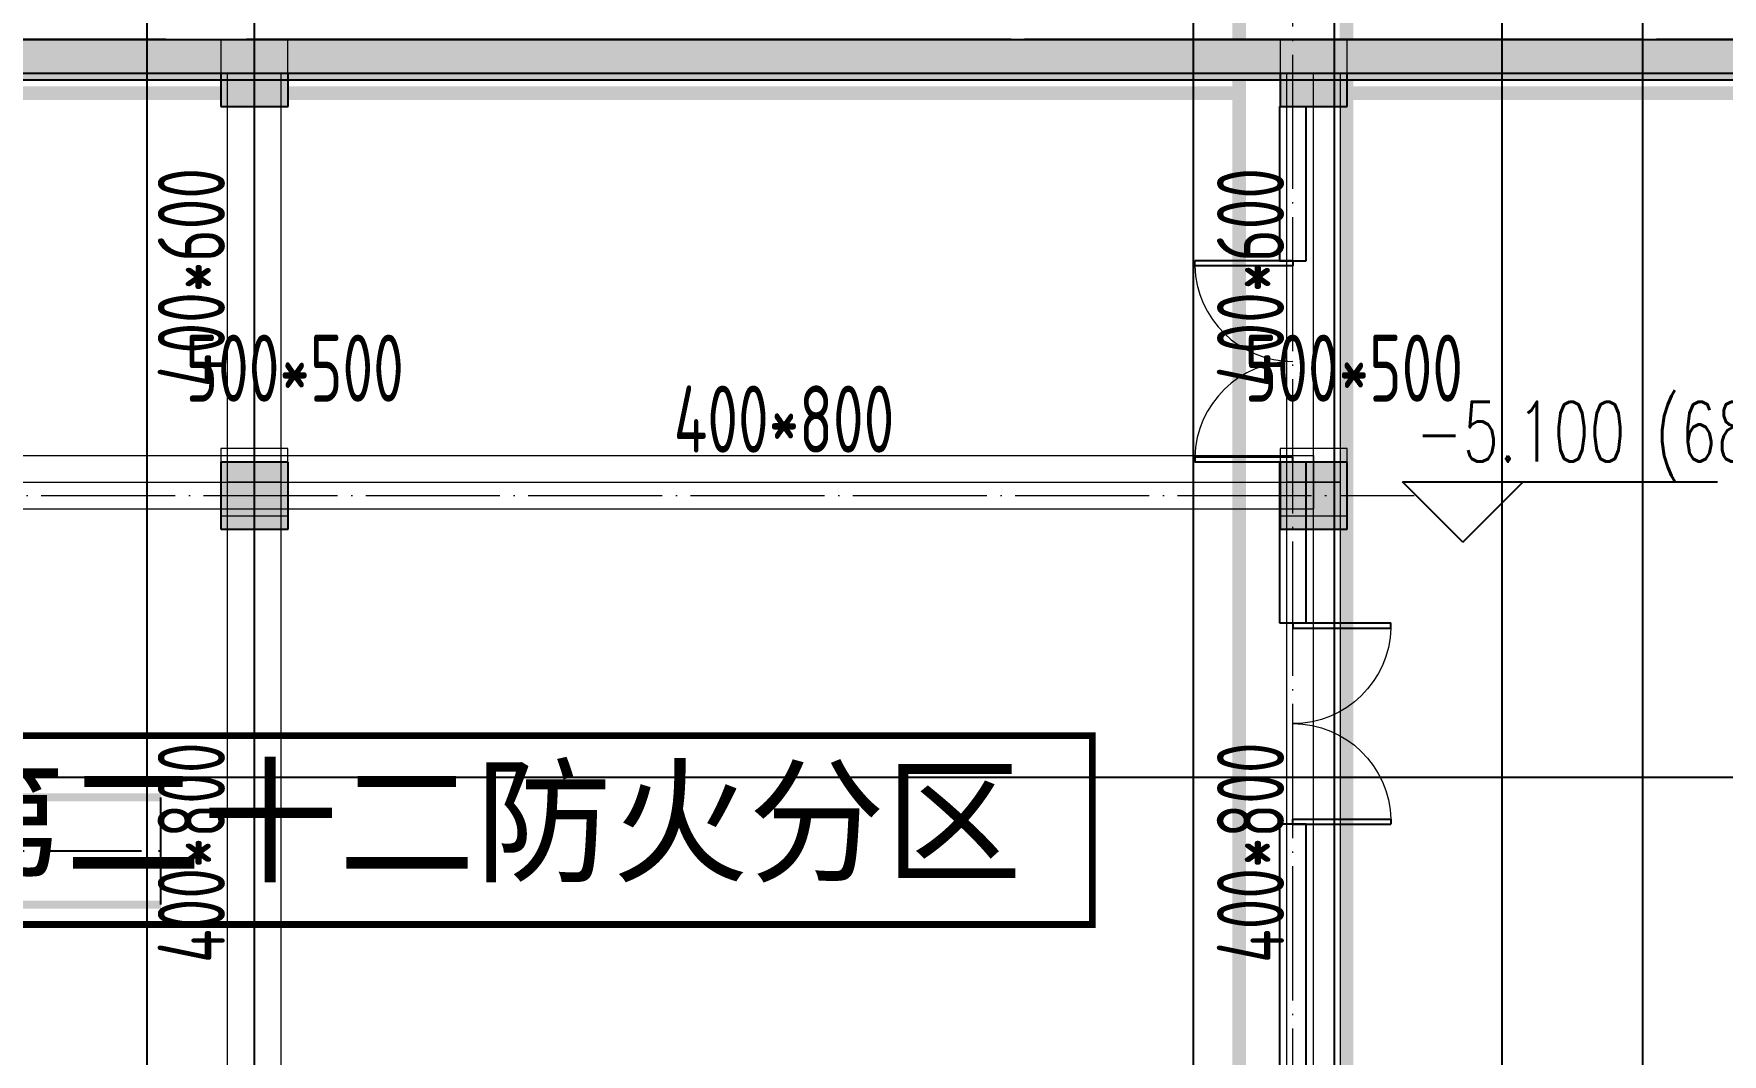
# Model space of a CAD drawing. Extents: x 369444 to 684549, y -549309 to 575337.
# Drawn here: x 528480 to 541065, y 463192 to 470800 of the extents above; entities that cross this region are included whole.
import ezdxf

# ---------------------------------------------------------------- set-up
doc = ezdxf.new("R2010")
doc.units = 0
doc.header["$LTSCALE"] = 1000
doc.header["$MEASUREMENT"] = 0
for name, pattern in [('__DASH', [0.35, 0.25, -0.1]), ('CENTER2', [1.125, 0.75, -0.125, 0.125, -0.125]), ('DASH', [0.35, 0.25, -0.1]), ('DOTE', [2.42, 2, -0.2, 0.02, -0.2])]:
    doc.linetypes.add(name, pattern=pattern)
for name, color, linetype, lineweight, true_color in [('-1-0-1', 7, 'Continuous', 0, 0xc0c0c0), ('-1-1-2', 7, 'Continuous', 0, 0xc0c0c0), ('-2-0-1', 1, 'Continuous', 0, 0xff0000), ('-2-1-2', 9, 'Continuous', 0, 0x808080), ('1-6-1', 7, 'Continuous', 0, 0x55ff55), ('1-6-2', 7, 'Continuous', 0, 0x55ff55), ('11-6-1', 2, 'Continuous', 0, 0xffff00), ('11-6-2', 2, 'Continuous', 0, 0xffff00), ('11-6-5', 2, 'Continuous', 0, 0xffff00), ('12-6-1', 4, 'Continuous', 0, 0x00ffff), ('12-6-2', 4, 'Continuous', 0, 0x00ffff), ('12-6-5', 4, 'Continuous', 0, 0x00ffff)]:
    doc.layers.add(name, color=color, linetype=linetype, lineweight=lineweight, true_color=true_color)
for name, color, linetype in [('A-WALL-HATCH', 8, 'Continuous'), ('COLUMN', 9, 'Continuous'), ('DOTE', 1, 'Continuous'), ('DUCT-排烟中心线', 5, 'CENTER2'), ('DUCT-排烟管', 2, 'Continuous'), ('DUCT-排烟管端线', 4, 'Continuous'), ('HS-A-轮廓线-地下室', 3, 'DASH'), ('PUB_HATCH', 8, 'Continuous'), ('WALL', 9, 'Continuous'), ('WINDOW', 4, 'Continuous'), ('二期轮廓线', 8, 'DASH'), ('景观场地标高', 4, 'Continuous'), ('防火分区线', 7, 'Continuous'), ('风管标注', 3, 'Continuous')]:
    doc.layers.add(name, color=color, linetype=linetype)
doc.layers.add('DOTE2', color=122, linetype='DOTE', lineweight=9)
doc.styles.add('-黑体', font='simhei.ttf')
doc.styles.add('_TCH_DIM', font='SIMPLEX', dxfattribs={"bigfont": 'GBCBIG'})
doc.styles.add('yjkcad', font='yjkeng.shx', dxfattribs={"width": 0.7, "height": 250, "bigfont": 'yjkchn.shx'})

# ---------------------------------------------------------------- blocks, each defined once
blk = doc.blocks.new('$DorLib2D$00000002')
for p, q in [((-0.5, 0), (-0.5, 0.4875)), ((-0.475, 0.4875), (-0.5, 0.4875)), ((-0.475, 0), (-0.475, 0.4875)), ((0.475, 0), (0.475, 0.4875)), ((0.475, 0.4875), (0.5, 0.4875)), ((0.5, 0), (0.5, 0.4875)), ((-0.5, 0), (-0.475, 0)), ((0.5, 0), (0.475, 0))]:
    blk.add_line(p, q)
at = {"lineweight": 13}
for centre, start, end in [((-0.4875, 0), 0, 88.53072), ((0.4875, 0), 91.46928, 180)]:
    blk.add_arc(centre, 0.4875, start, end, dxfattribs=at)
blk = doc.blocks.new('N-风管')
at = {"layer": 'DUCT-排烟中心线', "color": 0}
blk.add_line((38489358864.952377, 3905559180.7), (38489365384.127274, 3905559180.7), dxfattribs=at)
at = {"layer": 'DUCT-排烟管', "color": 0, "const_width": 60}
for points in [[(38489365384.127274, 3905559580.7), (38489358864.952377, 3905559580.7)], [(38489358864.952377, 3905558780.7), (38489365384.127274, 3905558780.7)]]:
    blk.add_lwpolyline(points, dxfattribs=at)
at = {"layer": 'DUCT-排烟管端线', "color": 0}
blk.add_line((38489365384.127274, 3905558780.7), (38489365384.127274, 3905559580.7), dxfattribs=at)

msp = doc.modelspace()

# ---------------------------------------------------------------- hatches: boundary and pattern name
at = {"layer": 'A-WALL-HATCH'}
for points in [[(530374.7, 470256.6), (530374.7, 470756.6), (529874.7, 470756.6), (529874.7, 470256.6)], [(538269.6, 470256.6), (538269.6, 470756.6), (537769.6, 470756.6), (537769.6, 470256.6)], [(529874.7, 467107), (530374.7, 467107), (530374.7, 467607), (529874.7, 467607)], [(537769.6, 467107), (538269.6, 467107), (538269.6, 467607), (537769.6, 467607)]]:
    msp.add_hatch(color=256, dxfattribs=at).paths.add_polyline_path(points)
at = {"layer": 'PUB_HATCH'}
msp.add_hatch(color=256, dxfattribs=at).paths.add_polyline_path([(484428.7, 470517), (484558.7, 470457), (592974.6, 470457), (593274.6, 470757), (484408.7, 470757)])
at = {"layer": 'PUB_HATCH', "linetype": 'ByBlock'}
for points in [[(529874.7, 470507), (529874.7, 470756.6), (530124.7, 470756.6), (530124.7, 470757), (523274.6, 470757), (523274.6, 470756.6), (523524.6, 470756.6), (523524.6, 470507)], [(537769.6, 470507), (537769.6, 470756.6), (538019.6, 470756.6), (538019.6, 470757), (530124.7, 470757), (530124.7, 470756.6), (530374.7, 470756.6), (530374.7, 470507)], [(545769.7, 470507), (545769.7, 470756.6), (546019.7, 470756.6), (546019.7, 470757), (538019.6, 470757), (538019.6, 470756.6), (538269.6, 470756.6), (538269.6, 470507)]]:
    msp.add_hatch(color=256, dxfattribs=at).paths.add_polyline_path(points)

# ---------------------------------------------------------------- linework, layer by layer
at = {"layer": '-1-0-1', "color": 0}
for p in [(530124.3, 470507.1, -3600), (538019.3, 470507.1, -3600), (530124.3, 467456.9, -3600), (538019.3, 467456.9, -3600)]:
    msp.add_point(p, dxfattribs=at)
at = {"layer": '-1-1-2', "color": 0}
for p, q in [((530124.3, 470507.1, -3600), (530124.3, 470507.1)), ((538019.3, 470507.1, -3600), (538019.3, 470507.1)), ((530124.3, 467456.9, -3600), (530124.3, 467456.9)), ((538019.3, 467456.9, -3600), (538019.3, 467456.9))]:
    msp.add_line(p, q, dxfattribs=at)
at = {"layer": '-2-0-1', "color": 0}
for p, q in [((523274.3, 470507.1, -3600), (530124.3, 470507.1, -3600)), ((530124.3, 467456.9, -3600), (530124.3, 470507.1, -3600)), ((530124.3, 470507.1, -3600), (538019.3, 470507.1, -3600)), ((538019.3, 467456.9, -3600), (538019.3, 470507.1, -3600)), ((538019.3, 470507.1, -3600), (546019.3, 470507.1, -3600)), ((523274.3, 467456.9, -3600), (530124.3, 467456.9, -3600)), ((530124.3, 467456.9, -3600), (538019.3, 467456.9, -3600)), ((530124.3, 461932.2, -3600), (530124.3, 467456.9, -3600)), ((538019.3, 461932.2, -3600), (538019.3, 467456.9, -3600))]:
    msp.add_line(p, q, dxfattribs=at)
at = {"layer": '-2-1-2', "color": 0}
for p, q in [((523274.3, 470507.1), (530124.3, 470507.1)), ((530124.3, 467456.9), (530124.3, 470507.1)), ((530124.3, 470507.1), (538019.3, 470507.1)), ((538019.3, 467456.9), (538019.3, 470507.1)), ((538019.3, 470507.1), (546019.3, 470507.1)), ((523274.3, 467456.9), (530124.3, 467456.9)), ((530124.3, 467456.9), (538019.3, 467456.9)), ((530124.3, 461932.2), (530124.3, 467456.9)), ((538019.3, 461932.2), (538019.3, 467456.9))]:
    msp.add_line(p, q, dxfattribs=at)
at = {"layer": '1-6-1', "color": 0}
for p, q in [((530124.3, 470757.1, -3600), (523274.3, 470757.1, -3600)), ((523274.3, 470757.1), (530124.3, 470757.1)), ((530124.3, 470757.1, -3600), (530124.3, 470757.1)), ((538019.3, 470757.1, -3600), (530124.3, 470757.1, -3600)), ((530124.3, 470757.1), (538019.3, 470757.1)), ((530124.3, 470757.1), (530124.3, 470757.1, -3600)), ((538019.3, 470757.1, -3600), (538019.3, 470757.1)), ((546019.3, 470757.1, -3600), (538019.3, 470757.1, -3600)), ((538019.3, 470757.1), (546019.3, 470757.1)), ((538019.3, 470757.1), (538019.3, 470757.1, -3600)), ((530124.3, 470457.1), (523274.3, 470457.1)), ((523274.3, 470457.1, -3600), (530124.3, 470457.1, -3600)), ((530124.3, 470457.1), (530124.3, 470457.1, -3600)), ((538019.3, 470457.1), (530124.3, 470457.1)), ((530124.3, 470457.1, -3600), (538019.3, 470457.1, -3600)), ((530124.3, 470457.1, -3600), (530124.3, 470457.1)), ((538019.3, 470457.1), (538019.3, 470457.1, -3600)), ((546019.3, 470457.1), (538019.3, 470457.1)), ((538019.3, 470457.1, -3600), (546019.3, 470457.1, -3600)), ((538019.3, 470457.1, -3600), (538019.3, 470457.1))]:
    msp.add_line(p, q, dxfattribs=at)
at = {"layer": '1-6-2', "color": 0}
for p, q in [((530124.3, 470507.1), (523274.3, 470507.1)), ((523274.3, 470507.1, -3600), (530124.3, 470507.1, -3600)), ((530124.3, 470507.1), (530124.3, 470507.1, -3600)), ((538019.3, 470507.1), (530124.3, 470507.1)), ((530124.3, 470507.1, -3600), (538019.3, 470507.1, -3600)), ((530124.3, 470507.1, -3600), (530124.3, 470507.1)), ((538019.3, 470507.1), (538019.3, 470507.1, -3600)), ((546019.3, 470507.1), (538019.3, 470507.1)), ((538019.3, 470507.1, -3600), (546019.3, 470507.1, -3600)), ((538019.3, 470507.1, -3600), (538019.3, 470507.1))]:
    msp.add_line(p, q, dxfattribs=at)
at = {"layer": '11-6-1', "color": 0}
for p, q in [((529874.3, 470757.1), (529874.3, 470257.1)), ((530374.3, 470757.1), (529874.3, 470757.1)), ((529874.3, 470757.1, -3600), (529874.3, 470257.1, -3600)), ((530374.3, 470757.1, -3600), (529874.3, 470757.1, -3600)), ((529874.3, 470757.1, -3600), (529874.3, 470757.1)), ((530374.3, 470257.1), (530374.3, 470757.1)), ((530374.3, 470257.1, -3600), (530374.3, 470757.1, -3600)), ((530374.3, 470757.1, -3600), (530374.3, 470757.1)), ((537769.3, 470757.1), (537769.3, 470257.1)), ((538269.3, 470757.1), (537769.3, 470757.1)), ((537769.3, 470757.1, -3600), (537769.3, 470257.1, -3600)), ((538269.3, 470757.1, -3600), (537769.3, 470757.1, -3600)), ((537769.3, 470757.1, -3600), (537769.3, 470757.1)), ((538269.3, 470257.1), (538269.3, 470757.1)), ((538269.3, 470257.1, -3600), (538269.3, 470757.1, -3600)), ((538269.3, 470757.1, -3600), (538269.3, 470757.1)), ((529874.3, 470257.1), (530374.3, 470257.1)), ((529874.3, 470257.1, -3600), (530374.3, 470257.1, -3600)), ((529874.3, 470257.1, -3600), (529874.3, 470257.1)), ((530374.3, 470257.1, -3600), (530374.3, 470257.1)), ((537769.3, 470257.1), (538269.3, 470257.1)), ((537769.3, 470257.1, -3600), (538269.3, 470257.1, -3600)), ((537769.3, 470257.1, -3600), (537769.3, 470257.1)), ((538269.3, 470257.1, -3600), (538269.3, 470257.1)), ((529874.3, 467706.9, -5100), (529874.3, 467206.9, -5100)), ((530374.3, 467706.9, -5100), (529874.3, 467706.9, -5100)), ((529874.3, 467706.9, -8700), (529874.3, 467206.9, -8700)), ((530374.3, 467706.9, -8700), (529874.3, 467706.9, -8700)), ((529874.3, 467706.9, -8700), (529874.3, 467706.9, -5100)), ((530374.3, 467206.9, -5100), (530374.3, 467706.9, -5100)), ((530374.3, 467206.9, -8700), (530374.3, 467706.9, -8700)), ((530374.3, 467706.9, -8700), (530374.3, 467706.9, -5100)), ((537769.3, 467706.9, -5100), (537769.3, 467206.9, -5100)), ((538269.3, 467706.9, -5100), (537769.3, 467706.9, -5100)), ((537769.3, 467706.9, -8700), (537769.3, 467206.9, -8700)), ((538269.3, 467706.9, -8700), (537769.3, 467706.9, -8700)), ((537769.3, 467706.9, -8700), (537769.3, 467706.9, -5100)), ((538269.3, 467206.9, -5100), (538269.3, 467706.9, -5100)), ((538269.3, 467206.9, -8700), (538269.3, 467706.9, -8700)), ((538269.3, 467706.9, -8700), (538269.3, 467706.9, -5100)), ((529874.3, 467206.9, -5100), (530374.3, 467206.9, -5100)), ((529874.3, 467206.9, -8700), (530374.3, 467206.9, -8700)), ((529874.3, 467206.9, -8700), (529874.3, 467206.9, -5100)), ((530374.3, 467206.9, -8700), (530374.3, 467206.9, -5100)), ((537769.3, 467206.9, -5100), (538269.3, 467206.9, -5100)), ((537769.3, 467206.9, -8700), (538269.3, 467206.9, -8700)), ((537769.3, 467206.9, -8700), (537769.3, 467206.9, -5100)), ((538269.3, 467206.9, -8700), (538269.3, 467206.9, -5100))]:
    msp.add_line(p, q, dxfattribs=at)
at = {"layer": '11-6-2', "color": 0}
for p, q in [((530124.3, 470507.1, -3600), (530124.3, 470507.1)), ((538019.3, 470507.1, -3600), (538019.3, 470507.1)), ((530124.3, 467456.9, -8700), (530124.3, 467456.9, -5100)), ((538019.3, 467456.9, -8700), (538019.3, 467456.9, -5100))]:
    msp.add_line(p, q, dxfattribs=at)
at = {"layer": '12-6-1', "color": 0}
for p, q in [((529924.3, 470507.1), (530324.3, 470507.1)), ((529924.3, 470507.1, -600), (529924.3, 470507.1)), ((530324.3, 470507.1, -600), (529924.3, 470507.1, -600)), ((529924.3, 467456.9), (529924.3, 470507.1)), ((529924.3, 467456.9, -600), (529924.3, 470507.1, -600)), ((530324.3, 470507.1), (530324.3, 470507.1, -600)), ((530324.3, 467456.9), (530324.3, 470507.1)), ((530324.3, 467456.9, -600), (530324.3, 470507.1, -600)), ((537819.3, 470507.1), (538219.3, 470507.1)), ((537819.3, 470507.1, -600), (537819.3, 470507.1)), ((538219.3, 470507.1, -600), (537819.3, 470507.1, -600)), ((537819.3, 467456.9), (537819.3, 470507.1)), ((537819.3, 467456.9, -600), (537819.3, 470507.1, -600)), ((538219.3, 470507.1), (538219.3, 470507.1, -600)), ((538219.3, 467456.9), (538219.3, 470507.1)), ((538219.3, 467456.9, -600), (538219.3, 470507.1, -600)), ((523274.3, 467656.9), (530124.3, 467656.9)), ((523274.3, 467656.9, -800), (530124.3, 467656.9, -800)), ((530124.3, 467656.9), (530124.3, 467256.9)), ((530124.3, 467656.9, -800), (530124.3, 467656.9)), ((530124.3, 467256.9, -800), (530124.3, 467656.9, -800)), ((530124.3, 467656.9), (538019.3, 467656.9)), ((530124.3, 467656.9, -800), (538019.3, 467656.9, -800)), ((530124.3, 467656.9), (530124.3, 467256.9)), ((530124.3, 467656.9, -800), (530124.3, 467656.9)), ((530124.3, 467256.9, -800), (530124.3, 467656.9, -800)), ((538019.3, 467656.9), (538019.3, 467256.9)), ((538019.3, 467656.9, -800), (538019.3, 467656.9)), ((538019.3, 467256.9, -800), (538019.3, 467656.9, -800)), ((529924.3, 467456.9), (530324.3, 467456.9)), ((529924.3, 467456.9, -800), (529924.3, 467456.9)), ((530324.3, 467456.9, -800), (529924.3, 467456.9, -800)), ((529924.3, 461932.2), (529924.3, 467456.9)), ((529924.3, 461932.2, -800), (529924.3, 467456.9, -800)), ((529924.3, 467456.9), (530324.3, 467456.9)), ((529924.3, 467456.9, -600), (529924.3, 467456.9)), ((530324.3, 467456.9, -600), (529924.3, 467456.9, -600)), ((530324.3, 467456.9), (530324.3, 467456.9, -800)), ((530324.3, 461932.2), (530324.3, 467456.9)), ((530324.3, 461932.2, -800), (530324.3, 467456.9, -800)), ((530324.3, 467456.9), (530324.3, 467456.9, -600)), ((537819.3, 467456.9), (538219.3, 467456.9)), ((537819.3, 467456.9, -800), (537819.3, 467456.9)), ((538219.3, 467456.9, -800), (537819.3, 467456.9, -800)), ((537819.3, 461932.2), (537819.3, 467456.9)), ((537819.3, 461932.2, -800), (537819.3, 467456.9, -800)), ((537819.3, 467456.9), (538219.3, 467456.9)), ((537819.3, 467456.9, -600), (537819.3, 467456.9)), ((538219.3, 467456.9, -600), (537819.3, 467456.9, -600)), ((538219.3, 467456.9), (538219.3, 467456.9, -800)), ((538219.3, 461932.2), (538219.3, 467456.9)), ((538219.3, 461932.2, -800), (538219.3, 467456.9, -800)), ((538219.3, 467456.9), (538219.3, 467456.9, -600)), ((523274.3, 467256.9), (530124.3, 467256.9)), ((523274.3, 467256.9, -800), (530124.3, 467256.9, -800)), ((530124.3, 467256.9), (530124.3, 467256.9, -800)), ((530124.3, 467256.9), (538019.3, 467256.9)), ((530124.3, 467256.9, -800), (538019.3, 467256.9, -800)), ((530124.3, 467256.9), (530124.3, 467256.9, -800)), ((538019.3, 467256.9), (538019.3, 467256.9, -800))]:
    msp.add_line(p, q, dxfattribs=at)
at = {"layer": '12-6-2', "color": 0}
for p, q in [((530124.3, 467456.9), (530124.3, 470507.1)), ((538019.3, 467456.9), (538019.3, 470507.1)), ((523274.3, 467456.9), (530124.3, 467456.9)), ((530124.3, 461932.2), (530124.3, 467456.9)), ((530124.3, 467456.9), (538019.3, 467456.9)), ((538019.3, 461932.2), (538019.3, 467456.9))]:
    msp.add_line(p, q, dxfattribs=at)
at = {"layer": 'COLUMN', "color": 8}
for p, q in [((529874.7, 470507), (529874.7, 470256.6)), ((530374.7, 470256.6), (530374.7, 470507)), ((537769.6, 470507), (537769.6, 470256.6)), ((538269.6, 470256.6), (538269.6, 470507)), ((529874.7, 470256.6), (530374.7, 470256.6)), ((537769.6, 470256.6), (538269.6, 470256.6)), ((530374.7, 467607), (529874.7, 467607)), ((529874.7, 467607), (529874.7, 467107)), ((530374.7, 467107), (530374.7, 467607)), ((538269.6, 467607), (537769.6, 467607)), ((537769.6, 467607), (537769.6, 467107)), ((538269.6, 467107), (538269.6, 467607)), ((529874.7, 467107), (530374.7, 467107)), ((537769.6, 467107), (538269.6, 467107))]:
    msp.add_line(p, q, dxfattribs=at)
at = {"layer": 'DOTE', "color": 8}
for p, q in [((529324.5, 59364.2), (529324.5, 476704.8)), ((530124.5, 261807), (530124.5, 476704.8)), ((537124.5, 59364.2), (537124.5, 476704.8)), ((538174.5, 261807), (538174.5, 476704.8)), ((539424.5, 59364.2), (539424.5, 476704.8)), ((540474.5, 59364.2), (540474.5, 476704.8))]:
    msp.add_line(p, q, dxfattribs=at)
at = {"layer": 'DOTE', "color": 8, "lineweight": -2}
for p, q in [((377844.4, 470507), (624570.9, 470507)), ((377844.4, 465257), (624570.9, 465257))]:
    msp.add_line(p, q, dxfattribs=at)
at = {"layer": 'DOTE2', "linetype": 'DOTE', "ltscale": 0.5}
for points in [[(537864.6, 461173.6), (537864.6, 471561)], [(522484.4, 467357), (538769.6, 467357)]]:
    msp.add_lwpolyline(points, dxfattribs=at)
at = {"layer": 'HS-A-轮廓线-地下室', "lineweight": -2, "ltscale": 8}
msp.add_lwpolyline([(592974.5, 470757), (537864.5, 470756.9), (478574.5, 470756.9), (478574.5, 455557), (459624.8, 455556.9)], dxfattribs=at)
at = {"layer": 'WALL'}
for p, q in [((484408.7, 470757), (593274.6, 470757)), ((484558.7, 470457), (592974.6, 470457)), ((537764.5, 470257), (537764.5, 469107)), ((537964.5, 469107), (537964.5, 470256.6)), ((537764.5, 469107), (537964.5, 469107)), ((537964.5, 467607), (537764.5, 467607)), ((537764.5, 467607), (537764.5, 466407)), ((537964.5, 466407), (537964.5, 467607)), ((537764.5, 466407), (537964.5, 466407)), ((537964.5, 464907), (537764.5, 464907)), ((537764.5, 464907), (537764.5, 462057)), ((537964.5, 462057), (537964.5, 464907))]:
    msp.add_line(p, q, dxfattribs=at)
at = {"layer": 'WALL', "linetype": 'ByBlock'}
for p, q in [((523274.6, 470757), (530124.7, 470757)), ((530124.7, 470757), (538019.6, 470757)), ((538019.6, 470757), (546019.7, 470757)), ((523524.6, 470507), (529874.7, 470507)), ((530374.7, 470507), (537769.6, 470507)), ((538269.6, 470507), (545769.7, 470507))]:
    msp.add_line(p, q, dxfattribs=at)
at = {"layer": '二期轮廓线', "ltscale": 6}
msp.add_lwpolyline([(592974.6, 470757), (537864.7, 470756.9), (478574.7, 470756.9), (478574.6, 455557), (459624.9, 455556.9)], dxfattribs=at)
at = {"layer": '景观场地标高'}
for p, q in [((539131.4, 467010.3), (538681.4, 467460.3)), ((538681.4, 467460.3), (541028.9, 467460.3)), ((539131.4, 467010.3), (539581.4, 467460.3))]:
    msp.add_line(p, q, dxfattribs=at)
at = {"layer": '防火分区线', "linetype": '__DASH', "lineweight": -2, "ltscale": 8, "const_width": 100}
for points in [[(478174.5, 471156.9), (538264.5, 471156.9), (538264.5, 461556.7), (529484.5, 461556.7), (529484.5, 459656.7), (525414.5, 459656.7), (525414.5, 457056.7), (523374.5, 457056.7), (523374.5, 458706.7), (520424.5, 458706.7), (520424.5, 459406.7), (520424.5, 461156.7), (514724.6, 461156.7), (514724.5, 462157), (513674.5, 462157), (513674.5, 455707), (510124.5, 455706.8), (510124.5, 455006.7), (504774.6, 455006.9)], [(478974.5, 470356.9), (537464.5, 470356.9), (537464.5, 462356.7), (528684.5, 462356.7), (528684.5, 460456.7), (524614.5, 460456.7), (524614.5, 457856.7), (524174.5, 457856.7), (524174.5, 459506.7), (521224.5, 459506.7), (521224.5, 461956.7), (515524.5, 461956.7), (515524.5, 462957), (512874.5, 462957), (512874.5, 456506.9), (509324.5, 456506.7), (509324.5, 455806.7), (505574.5, 455806.8), (505574.5, 458656.7), (501424.5, 458656.7)]]:
    msp.add_lwpolyline(points, dxfattribs=at)
at = {"layer": '防火分区线', "color": 3, "linetype": 'DASH', "ltscale": 8, "const_width": 100}
for points in [[(541524.5, 454656.9), (537464.5, 454656.9), (537464.5, 455006.9), (536129.6, 455007), (536129.6, 462356.7), (537464.5, 462356.7), (537464.5, 471156.9), (592574.5, 471156.9)], [(545724.5, 457706.9), (540724.5, 457707), (540724.5, 455456.9), (538264.5, 455456.9), (538264.5, 455806.8), (536929.6, 455806.9), (536929.6, 461556.7), (538264.5, 461556.7), (538264.5, 470356.9), (593374.5, 470356.9)]]:
    msp.add_lwpolyline(points, dxfattribs=at)
at = {"layer": '防火分区线', "color": 3, "const_width": 50}
msp.add_lwpolyline([(536370, 465566.7), (527438.5, 465566.7), (527438.5, 464159.3), (536370, 464159.3)], close=True, dxfattribs=at)

# ---------------------------------------------------------------- block references
at = {"layer": 'WINDOW', "yscale": 1500, "zscale": 1500}
for p, xscale, rotation in [((537864.5, 468357), 1500, 90), ((537864.5, 465657), -1500, 270)]:
    msp.add_blockref('$DorLib2D$00000002', p, dxfattribs=dict(at, xscale=xscale, rotation=rotation))
at = {"layer": '风管标注', "color": 8}
msp.add_blockref('N-风管', (-38488835956.2, -3905094473.4), dxfattribs=at)

# ---------------------------------------------------------------- texts
at = {"layer": '11-6-5', "color": 0, "char_height": 500, "attachment_point": 8, "style": 'yjkcad'}
for insert in [(530424.3, 468056.9, -3600), (538319.3, 468056.9, -3600)]:
    msp.add_mtext('500*500', dxfattribs=dict(at, insert=insert))
at = {"layer": '12-6-5', "color": 0, "char_height": 500, "attachment_point": 8, "rotation": 90, "style": 'yjkcad'}
for s, insert in [('400*600', (529904.3, 468982)), ('400*600', (537799.3, 468982)), ('400*800', (529904.3, 464694.6)), ('400*800', (537799.3, 464694.6))]:
    msp.add_mtext(s, dxfattribs=dict(at, insert=insert))
at = {"layer": '12-6-5', "color": 0, "insert": (534071.8, 467676.9), "char_height": 500, "attachment_point": 8, "style": 'yjkcad'}
msp.add_mtext('400*800', dxfattribs=at)
at = {"layer": '景观场地标高', "color": 7, "style": '_TCH_DIM', "width": 0.705882}
for s, p in [('(68.300)', (540564.8, 467610.7)), ('-5.100', (538779.8, 467610.7))]:
    msp.add_text(s, height=446.25, dxfattribs=at).set_placement(p)
at = {"layer": '防火分区线', "style": '-黑体'}
msp.add_text('第二十二防火分区', height=746.84, dxfattribs=at).set_placement((527694.4, 464555.9))

doc.saveas('drawing.dxf')
